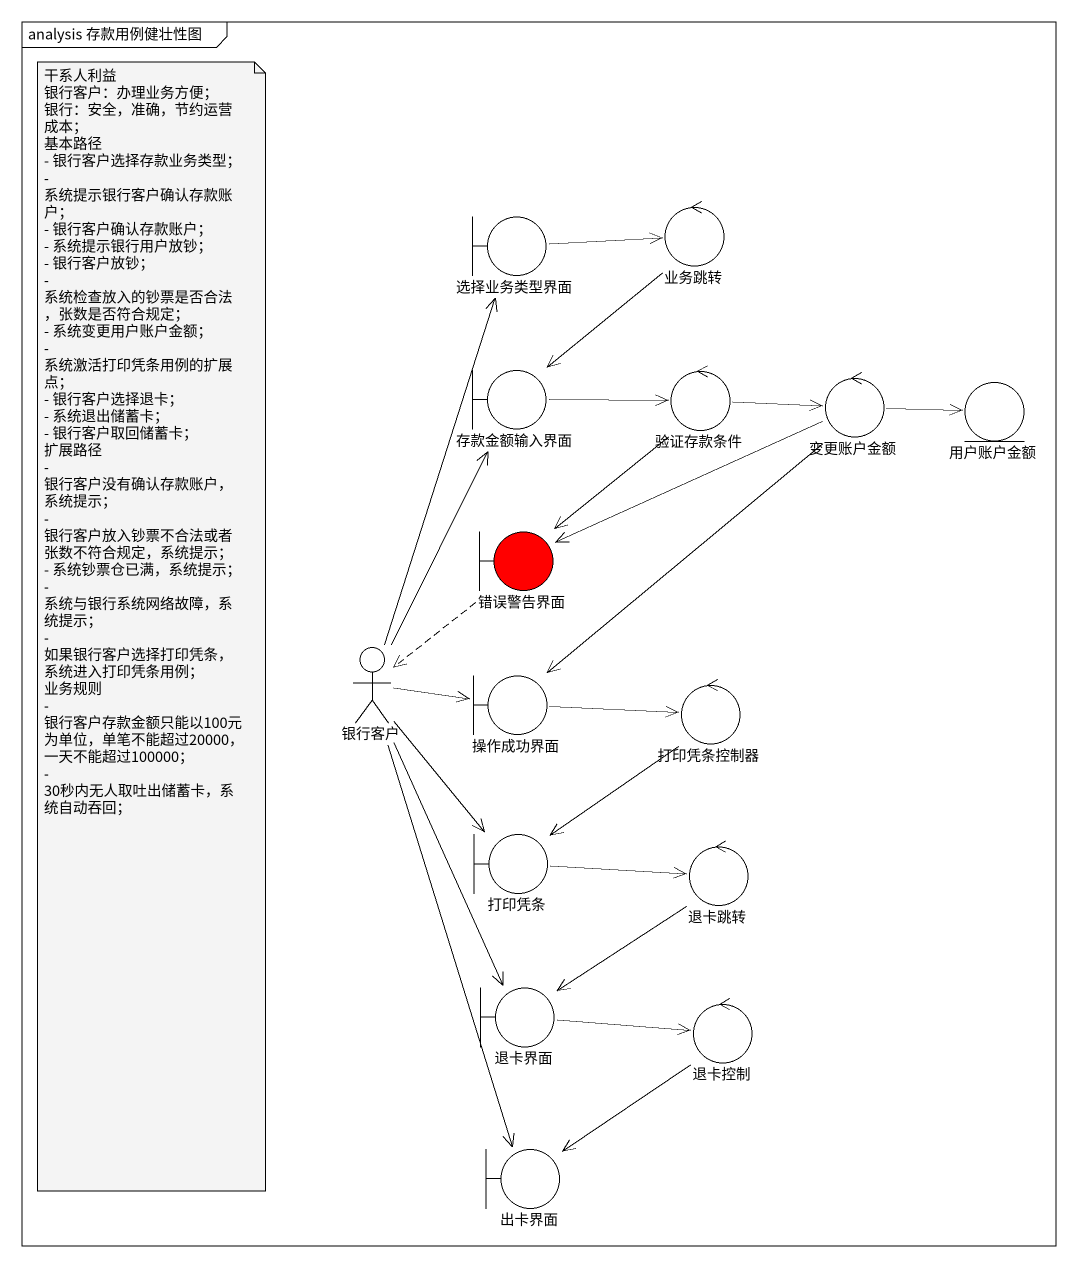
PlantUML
@startuml
mainframe analysis 存款用例健壮性图
boundary 选择业务类型界面
control 业务跳转
boundary 存款金额输入界面
control 验证存款条件
control 变更账户金额
entity 用户账户金额
boundary 错误警告界面 #FF0000
actor 银行客户
boundary 操作成功界面
control 打印凭条控制器
boundary 打印凭条
control 退卡跳转
boundary 退卡界面
control 退卡控制
boundary 出卡界面
选择业务类型界面 -right-> 业务跳转
业务跳转 --> 存款金额输入界面
存款金额输入界面 -right-> 验证存款条件
验证存款条件 -right-> 变更账户金额
验证存款条件 --> 错误警告界面
变更账户金额 -right-> 用户账户金额
变更账户金额 -left-> 错误警告界面
变更账户金额 --> 操作成功界面
错误警告界面 ..> 银行客户
银行客户 -up-> 选择业务类型界面
银行客户 -up-> 存款金额输入界面
银行客户 -right-> 操作成功界面
银行客户 --> 打印凭条
银行客户 --> 退卡界面
银行客户 --> 出卡界面
操作成功界面 -right-> 打印凭条控制器
打印凭条控制器 --> 打印凭条
打印凭条 -right-> 退卡跳转
退卡跳转 --> 退卡界面
退卡界面 -right-> 退卡控制
退卡控制 --> 出卡界面
note as N1
  干系人利益
  银行客户：办理业务方便；
  银行：安全，准确，节约运营成本；
  基本路径
  - 银行客户选择存款业务类型；
  - 系统提示银行客户确认存款账户；
  - 银行客户确认存款账户；
  - 系统提示银行用户放钞；
  - 银行客户放钞；
  - 系统检查放入的钞票是否合法，张数是否符合规定；
  - 系统变更用户账户金额；
  - 系统激活打印凭条用例的扩展点；
  - 银行客户选择退卡；
  - 系统退出储蓄卡；
  - 银行客户取回储蓄卡；
  扩展路径
  - 银行客户没有确认存款账户，系统提示；
  - 银行客户放入钞票不合法或者张数不符合规定，系统提示；
  - 系统钞票仓已满，系统提示；
  - 系统与银行系统网络故障，系统提示；
  - 如果银行客户选择打印凭条，系统进入打印凭条用例；
  业务规则
  - 银行客户存款金额只能以100元为单位，单笔不能超过20000，一天不能超过100000；
  - 30秒内无人取吐出储蓄卡，系统自动吞回；
end note
@enduml
